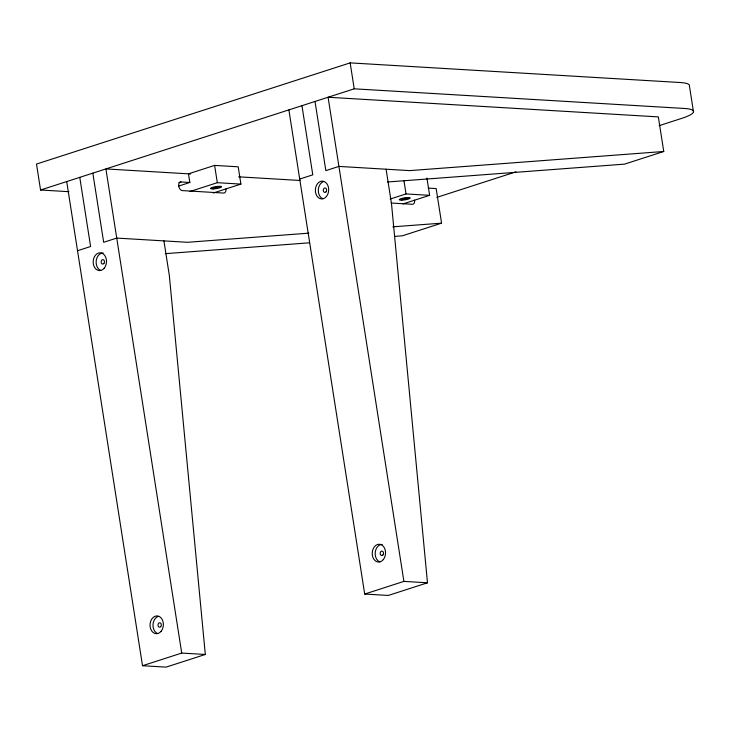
<?xml version="1.0" encoding="UTF-8"?>
<svg xmlns="http://www.w3.org/2000/svg" width="730" height="730" viewBox="0 0 730 730"><rect width="100%" height="100%" fill="white"/><g stroke="black" fill="none" stroke-linecap="round" stroke-linejoin="round"><path stroke-width="1.09" d="M215.87 188.276L216.217 186.944M404.584 199.518L404.931 198.177M693.5 111.936L689.439 85.994A35.624 6.616 -8.9 0 0 680.415 82.536L350.163 62.88L36.5 164.058L40.561 190.001L68.93 191.689M40.561 190.001L354.223 88.814L684.475 108.469A35.624 6.616 -8.9 0 1 681.93 118.306L659.154 125.66M213.352 192.985L240.909 184.097L238.199 166.805L214.611 165.4L188.468 173.831L189.827 182.482L178.768 186.05M178.969 182.6L180.976 181.953L189.9 182.482M189.763 191.579L217.321 182.692L240.909 184.097M77.535 250.728L90.602 246.512L79.771 177.353M299.711 179.06L312.778 174.844L301.946 105.677M390.139 199.053L406.035 193.924L429.623 195.33L426.913 178.038M403.133 203.88L429.623 195.33M436.814 197.383L515.982 171.842M428.218 188.103L436.157 188.577L441.577 223.161L402.367 235.808L394.428 236.41M386.097 169.214L391.508 203.798L427.488 582.805L403.9 581.399L328.089 97.245L658.341 116.9L663.752 151.484L624.542 164.131L387.493 181.989M66.704 181.569L142.514 665.723L181.724 653.067L205.312 654.472L169.333 275.475L163.921 240.891M288.879 109.892L364.699 594.047L403.9 581.399M205.312 654.472L166.102 667.12L142.514 665.723M427.488 582.805L388.287 595.452L364.699 594.047M212.658 188.084L219.429 187.136M401.372 199.326L408.143 198.368M663.752 151.484L409.685 170.619L338.921 166.413L325.845 170.628L315.013 101.461M308.872 233.153L187.51 242.296L116.736 238.08L103.669 242.296L92.838 173.138M392.804 226.829L441.577 223.161M165.308 253.666L309.356 242.816M190.722 173.968L105.905 168.922L181.724 653.067M238.692 176.824L299.975 180.474M391.134 203.031L412.331 204.29A4.453 2.838 72.1 0 0 414.603 200.139M404 180.958L406.035 193.924M350.163 62.88L354.223 88.814M214.611 165.4L217.321 182.692M157.561 633.53A8.906 6.661 -86.6 0 1 152.99 624.789A8.906 6.661 -86.6 0 1 158.3 616.339M100.694 270.419A8.906 6.661 -86.6 0 1 96.232 260.51A8.906 6.661 -86.6 0 1 103.176 252.982M379.737 561.854A8.906 6.661 -86.6 0 1 375.275 551.953A8.906 6.661 -86.6 0 1 382.219 544.416M322.879 198.743A8.906 6.661 -86.6 0 1 318.307 190.001A8.906 6.661 -86.6 0 1 323.618 181.551M225.889 188.906A4.453 2.838 72.1 0 1 223.617 193.058L182.336 190.594A4.453 2.838 72.1 0 1 178.704 186.095A4.453 2.838 72.1 0 1 180.976 181.953M104.281 268.129A8.906 6.661 -86.6 0 0 101.935 253.155A8.906 6.661 -86.6 0 0 93.312 263.804A8.906 6.661 -86.6 0 0 104.281 268.129M161.147 631.249A8.906 6.661 -86.6 0 0 158.802 616.275A8.906 6.661 -86.6 0 0 150.17 626.924A8.906 6.661 -86.6 0 0 161.147 631.249M160.764 626.595A2.226 1.67 -86.6 0 0 160.18 622.854A2.226 1.67 -86.6 0 0 158.018 625.519A2.226 1.67 -86.6 0 0 160.764 626.595M103.897 263.484A2.226 1.67 -86.6 0 0 103.313 259.734A2.226 1.67 -86.6 0 0 101.16 262.399A2.226 1.67 -86.6 0 0 103.897 263.484M326.456 196.461A8.906 6.661 -86.6 0 0 324.12 181.487A8.906 6.661 -86.6 0 0 315.488 192.136A8.906 6.661 -86.6 0 0 326.456 196.461M383.323 559.572A8.906 6.661 -86.6 0 0 380.978 544.598A8.906 6.661 -86.6 0 0 372.346 555.247A8.906 6.661 -86.6 0 0 383.323 559.572M382.94 554.928A2.226 1.67 -86.6 0 0 382.356 551.177A2.226 1.67 -86.6 0 0 380.202 553.842A2.226 1.67 -86.6 0 0 382.94 554.928M326.082 191.807A2.226 1.67 -86.6 0 0 325.489 188.066A2.226 1.67 -86.6 0 0 323.335 190.731A2.226 1.67 -86.6 0 0 326.082 191.807M401.765 200.175A5.566 1.031 -8.9 0 0 410.251 198.067A5.566 1.031 -8.9 0 0 402.257 198.295A5.566 1.031 -8.9 0 0 401.765 200.175M213.05 188.942A5.566 1.031 -8.9 0 0 221.537 186.834A5.566 1.031 -8.9 0 0 213.543 187.053A5.566 1.031 -8.9 0 0 213.05 188.942"/></g></svg>
